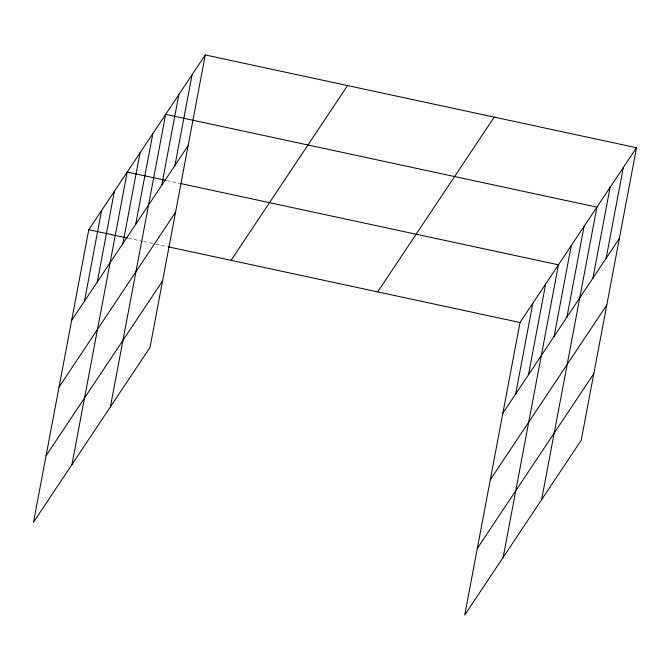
<?xml version="1.0" encoding="UTF-8"?>
<svg xmlns="http://www.w3.org/2000/svg" width="670" height="670" viewBox="0 0 670 670"><rect width="100%" height="100%" fill="white"/><g stroke="black" fill="none" stroke-linecap="round" stroke-linejoin="round"><path stroke-width="0.5" stroke-dasharray="3.35 2.51" d="M166.864 180.582L179.058 183.203M128.414 238.26L142.651 241.317M143.665 241.535L154.845 243.939M155.859 244.165L167.039 246.568"/><path stroke-width="1" d="M205.271 54.957L88.775 229.726L33.5 522.265L149.996 347.496L205.271 54.957L636.5 147.735L581.225 440.274L464.729 615.043L520.004 322.505L636.5 147.735M84.454 301.19L101.589 210.506M97.267 281.97L114.403 191.277M71.941 464.586L127.216 172.056L165.842 180.364M122.895 243.52L140.038 152.827M135.717 224.291L152.852 133.606M110.391 406.916L165.666 114.377L596.895 207.156L541.611 499.694M161.73 185.263L178.865 94.571M174.937 165.457L192.072 74.764M515.682 393.968L532.817 303.284M528.496 374.748L545.631 284.055M503.17 557.373L558.445 264.834L180.079 183.429M554.124 336.298L571.259 245.605M566.937 317.069L584.072 226.385M592.958 278.042L610.094 187.349M606.157 258.235L623.301 167.542M71.64 320.419L188.136 145.65M59.052 387.026L175.548 212.256M46.088 455.659L162.584 280.881M231.083 260.345L347.579 85.576M377.696 291.885L494.192 117.116M502.869 413.197L619.365 238.428M490.281 479.804L606.777 305.034M477.316 548.437L593.813 373.659M88.775 229.726L127.401 238.034M168.061 246.786L520.004 322.505"/></g></svg>
